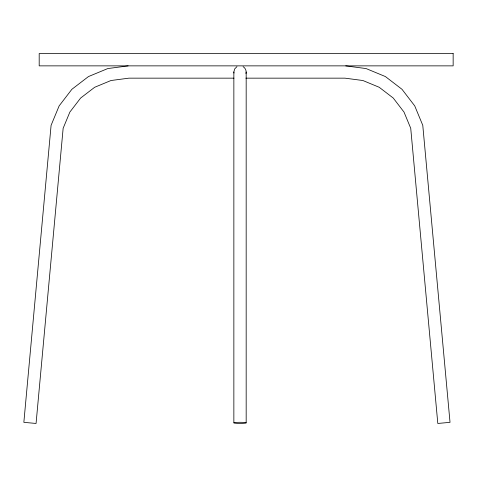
<?xml version="1.0" encoding="UTF-8"?>
<svg xmlns="http://www.w3.org/2000/svg" width="477" height="477" viewBox="0 0 477 477"><rect width="100%" height="100%" fill="white"/><g stroke="black" fill="none" stroke-linecap="round" stroke-linejoin="round"><path stroke-width="0.72" d="M233.855 422.866L233.855 71.985L234.684 68.921L236.938 66.679M245.965 73.577C246.657 70.948 245.44 68.038 243.097 66.679M128.116 65.886L107.784 68.563L88.466 76.564L71.872 89.3L59.142 105.888L51.093 125.32L23.85 422.336L36.067 423.457L63.143 128.295L69.863 112.077L80.625 98.047L94.655 87.285L110.986 80.518L128.921 78.156L233.957 78.156M245.876 78.156L344.949 78.156L362.884 80.518L379.221 87.285L393.251 98.047L404.013 112.077L410.733 128.295L437.808 423.457L450.026 422.336L422.777 125.32L414.728 105.888L401.998 89.3L385.41 76.564L366.086 68.563L345.753 65.886M233.855 71.985L233.998 73.047M246.174 71.985L246.174 422.866A6.147 0.56 0 0 1 236.944 423.349A6.147 0.56 0 0 1 236.944 422.378A6.147 0.56 0 0 1 246.162 422.866M453.15 53.543L39.192 53.543L39.192 65.862L453.15 65.862L453.15 53.543"/></g></svg>
